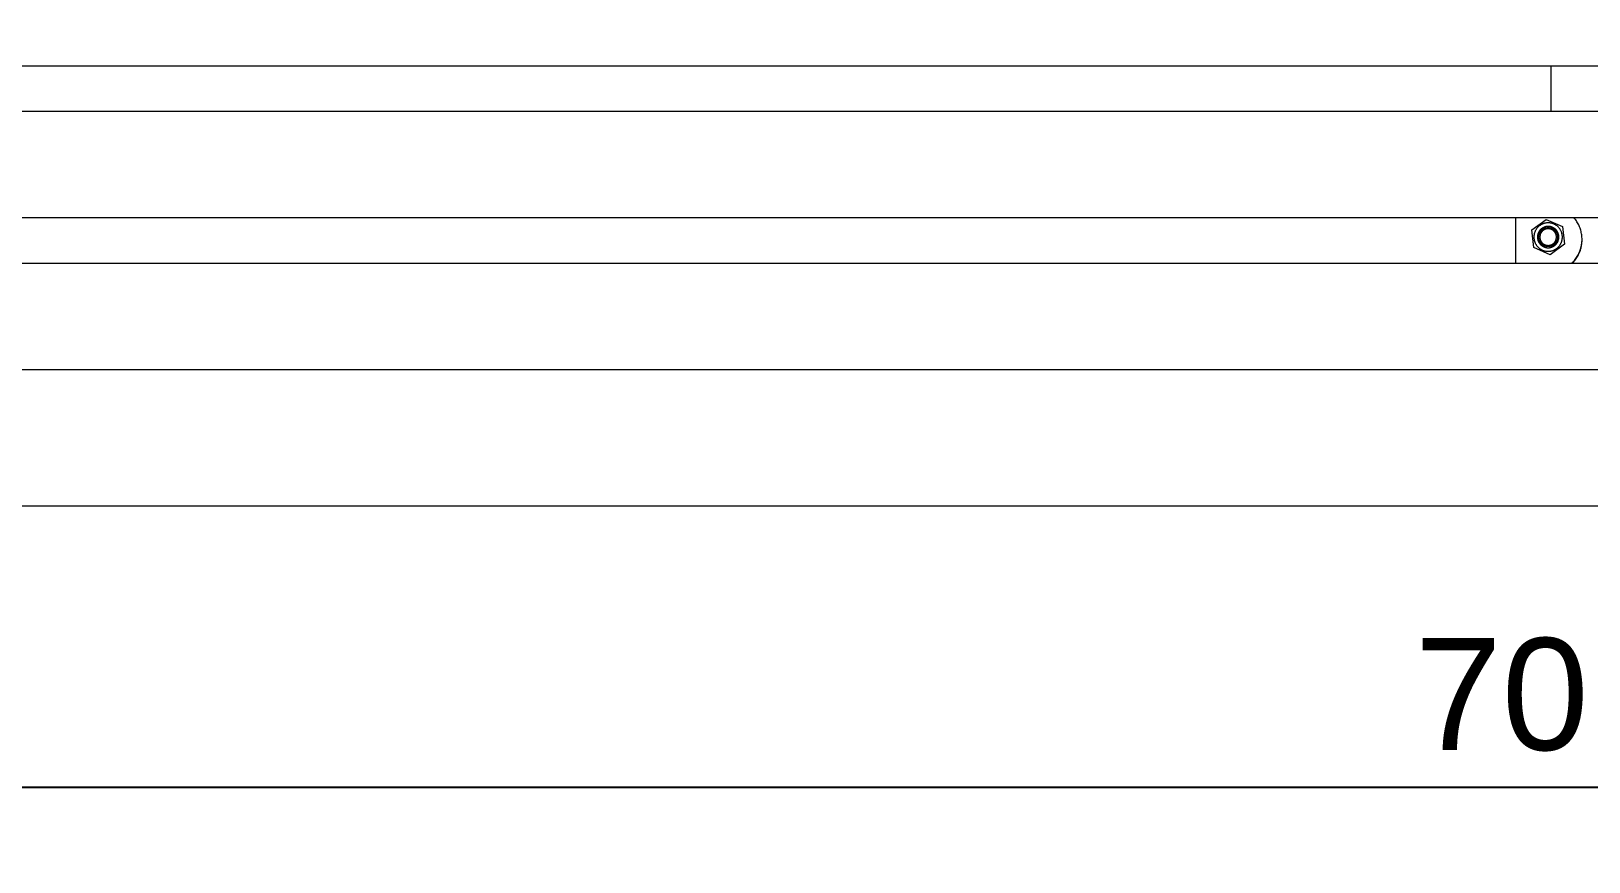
# Model space of a CAD drawing. Header units: inches. Extents: x -12 to 176, y -4 to 123.
# Drawn here: x 13.36 to 35.97, y 36 to 48.05 of the extents above; entities that cross this region are included whole.
import ezdxf

# ---------------------------------------------------------------- set-up
doc = ezdxf.new("R2010")
doc.units = ezdxf.units.IN
doc.layers.add('ZANO_R', color=7, linetype='Continuous', lineweight=0)
doc.layers.add('ZANO_W', color=1, linetype='Continuous', lineweight=0)
doc.styles.get("Standard").update_dxf_attribs({"font": 'arial.ttf'})
doc.dimstyles.new('amerykanie', dxfattribs={"dimtxt": 50, "dimasz": 50, "dimexe": 0.5, "dimexo": 0.5, "dimgap": 1, "dimtad": 1, "dimdec": 0, "dimzin": 0, "dimlunit": 5, "dimtxsty": 'Standard', "dimcen": 0.09, "dimclrd": 1, "dimclre": 1, "dimclrt": 1, "dimazin": 0, "dimtfac": 1, "dimtdec": 0, "dimtmove": 0, "dimatfit": 3, "dimfxl": 1, "dimtzin": 0, "dimarcsym": 1})

# ---------------------------------------------------------------- blocks, each defined once
blk = doc.blocks.new('*D358')
at = {"layer": 'ZANO_W', "color": 1, "lineweight": -2}
for p, q in [((1.165, 42.759), (1.165, 36.583)), ((72.031, 42.755), (72.031, 36.583)), ((2.165, 37.083), (71.031, 37.083))]:
    blk.add_line(p, q, dxfattribs=at)
at = {"layer": 'ZANO_W', "color": 1}
for points in [[(2.165, 37.249), (2.165, 36.916), (1.165, 37.083)], [(71.031, 36.916), (71.031, 37.249), (72.031, 37.083)]]:
    blk.add_solid(points, dxfattribs=at)
at = {"layer": 'ZANO_W', "color": 1, "insert": (36.598, 38.423), "char_height": 1.625, "attachment_point": 5}
blk.add_mtext('70 7/8', dxfattribs=at)

msp = doc.modelspace()

# ---------------------------------------------------------------- linework, layer by layer
at = {"layer": 'ZANO_R'}
for p, q in [((71.91337, 47.54654), (1.28338, 47.54654)), ((35.41727, 47.54654), (35.41727, 46.89192)), ((1.28338, 46.89192), (71.91337, 46.89192)), ((71.91337, 45.34378), (1.28338, 45.34378)), ((34.90546, 45.34378), (34.90546, 44.68916)), ((35.14124, 45.17011), (35.34974, 45.323)), ((35.23304, 45.21342), (35.22804, 45.20834)), ((35.23822, 45.21834), (35.23304, 45.21342)), ((35.24356, 45.22307), (35.23822, 45.21834)), ((35.24906, 45.22761), (35.24356, 45.22307)), ((35.25472, 45.23196), (35.24906, 45.22761)), ((35.26052, 45.23611), (35.25472, 45.23196)), ((35.26646, 45.24006), (35.26052, 45.23611)), ((35.27254, 45.24381), (35.26646, 45.24006)), ((35.27874, 45.24734), (35.27254, 45.24381)), ((35.28506, 45.25065), (35.27874, 45.24734)), ((35.29149, 45.25375), (35.28506, 45.25065)), ((35.29802, 45.25662), (35.29149, 45.25375)), ((35.30465, 45.25926), (35.29802, 45.25662)), ((35.31136, 45.26167), (35.30465, 45.25926)), ((35.31816, 45.26385), (35.31136, 45.26167)), ((35.32296, 45.21094), (35.31799, 45.20896)), ((35.32502, 45.2658), (35.31816, 45.26385)), ((35.328, 45.21275), (35.32296, 45.21094)), ((35.33195, 45.2675), (35.32502, 45.2658)), ((35.33309, 45.21438), (35.328, 45.21275)), ((35.33893, 45.26897), (35.33195, 45.2675)), ((35.33824, 45.21584), (35.33309, 45.21438)), ((35.34344, 45.21712), (35.33824, 45.21584)), ((35.34596, 45.27019), (35.33893, 45.26897)), ((35.34867, 45.21822), (35.34344, 45.21712)), ((35.35303, 45.27117), (35.34596, 45.27019)), ((35.35395, 45.21914), (35.34867, 45.21822)), ((35.34974, 45.323), (35.58641, 45.21887)), ((35.36013, 45.27191), (35.35303, 45.27117)), ((35.35925, 45.21988), (35.35395, 45.21914)), ((35.36457, 45.22043), (35.35925, 45.21988)), ((35.36724, 45.2724), (35.36013, 45.27191)), ((35.36991, 45.2208), (35.36457, 45.22043)), ((35.37438, 45.27264), (35.36724, 45.2724)), ((35.37526, 45.22098), (35.36991, 45.2208)), ((35.38151, 45.27264), (35.37438, 45.27264)), ((35.38061, 45.22098), (35.37526, 45.22098)), ((35.38596, 45.22079), (35.38061, 45.22098)), ((35.38864, 45.2724), (35.38151, 45.27264)), ((35.3913, 45.22042), (35.38596, 45.22079)), ((35.39576, 45.2719), (35.38864, 45.2724)), ((35.39662, 45.21987), (35.3913, 45.22042)), ((35.40286, 45.27116), (35.39576, 45.2719)), ((35.40192, 45.21913), (35.39662, 45.21987)), ((35.40719, 45.21821), (35.40192, 45.21913)), ((35.40992, 45.27018), (35.40286, 45.27116)), ((35.41243, 45.21711), (35.40719, 45.21821)), ((35.41695, 45.26895), (35.40992, 45.27018)), ((35.41762, 45.21583), (35.41243, 45.21711)), ((35.42394, 45.26748), (35.41695, 45.26895)), ((35.42277, 45.21437), (35.41762, 45.21583)), ((35.42787, 45.21273), (35.42277, 45.21437)), ((35.43086, 45.26577), (35.42394, 45.26748)), ((35.4329, 45.21092), (35.42787, 45.21273)), ((35.43773, 45.26383), (35.43086, 45.26577)), ((35.43787, 45.20893), (35.4329, 45.21092)), ((35.44452, 45.26164), (35.43773, 45.26383)), ((35.45124, 45.25923), (35.44452, 45.26164)), ((35.45786, 45.25658), (35.45124, 45.25923)), ((35.46439, 45.25371), (35.45786, 45.25658)), ((35.47082, 45.25061), (35.46439, 45.25371)), ((35.47714, 45.24729), (35.47082, 45.25061)), ((35.48334, 45.24376), (35.47714, 45.24729)), ((35.48941, 45.24001), (35.48334, 45.24376)), ((35.49535, 45.23606), (35.48941, 45.24001)), ((35.50115, 45.23191), (35.49535, 45.23606)), ((35.5068, 45.22755), (35.50115, 45.23191)), ((35.5123, 45.22301), (35.5068, 45.22755)), ((35.51764, 45.21827), (35.5123, 45.22301)), ((35.52282, 45.21336), (35.51764, 45.21827)), ((35.52782, 45.20827), (35.52282, 45.21336)), ((35.58641, 45.21887), (35.61456, 44.96185)), ((35.76708, 45.33047), (35.7564, 45.34378)), ((35.7773, 45.31679), (35.76708, 45.33047)), ((35.78704, 45.30277), (35.7773, 45.31679)), ((35.79629, 45.28843), (35.78704, 45.30277)), ((35.80503, 45.27376), (35.79629, 45.28843)), ((35.81325, 45.25881), (35.80503, 45.27376)), ((35.82095, 45.24357), (35.81325, 45.25881)), ((35.82812, 45.22808), (35.82095, 45.24357)), ((35.83475, 45.21235), (35.82812, 45.22808)), ((35.84082, 45.1964), (35.83475, 45.21235)), ((35.16939, 44.91309), (35.14124, 45.17011)), ((35.17133, 45.07316), (35.17121, 45.06603)), ((35.17121, 45.06603), (35.17133, 45.05889)), ((35.1717, 45.08029), (35.17133, 45.07316)), ((35.17133, 45.05889), (35.17169, 45.05177)), ((35.17169, 45.05177), (35.17231, 45.04466)), ((35.17232, 45.0874), (35.1717, 45.08029)), ((35.17231, 45.04466), (35.17317, 45.03757)), ((35.17318, 45.09448), (35.17232, 45.0874)), ((35.17317, 45.03757), (35.17427, 45.03052)), ((35.17428, 45.10153), (35.17318, 45.09448)), ((35.17427, 45.03052), (35.17561, 45.02352)), ((35.17563, 45.10853), (35.17428, 45.10153)), ((35.17561, 45.02352), (35.1772, 45.01656)), ((35.17722, 45.11549), (35.17563, 45.10853)), ((35.1772, 45.01656), (35.17903, 45.00966)), ((35.17905, 45.12239), (35.17722, 45.11549)), ((35.17903, 45.00966), (35.18109, 45.00283)), ((35.18112, 45.12922), (35.17905, 45.12239)), ((35.18109, 45.00283), (35.18339, 44.99608)), ((35.18342, 45.13597), (35.18112, 45.12922)), ((35.18339, 44.99608), (35.18591, 44.9894)), ((35.18595, 45.14264), (35.18342, 45.13597)), ((35.18591, 44.9894), (35.18867, 44.98282)), ((35.18871, 45.14922), (35.18595, 45.14264)), ((35.19169, 45.1557), (35.18871, 45.14922)), ((35.1949, 45.16208), (35.19169, 45.1557)), ((35.19833, 45.16834), (35.1949, 45.16208)), ((35.20197, 45.17447), (35.19833, 45.16834)), ((35.20582, 45.18048), (35.20197, 45.17447)), ((35.20987, 45.18635), (35.20582, 45.18048)), ((35.21413, 45.19208), (35.20987, 45.18635)), ((35.21858, 45.19766), (35.21413, 45.19208)), ((35.22322, 45.20308), (35.21858, 45.19766)), ((35.22297, 45.07137), (35.22288, 45.06602)), ((35.22288, 45.06602), (35.22297, 45.06067)), ((35.22325, 45.07671), (35.22297, 45.07137)), ((35.22297, 45.06067), (35.22325, 45.05532)), ((35.22804, 45.20834), (35.22322, 45.20308)), ((35.22371, 45.08204), (35.22325, 45.07671)), ((35.22325, 45.05532), (35.22371, 45.04999)), ((35.22436, 45.08735), (35.22371, 45.08204)), ((35.22371, 45.04999), (35.22435, 45.04468)), ((35.22435, 45.04468), (35.22518, 45.03939)), ((35.22519, 45.09264), (35.22436, 45.08735)), ((35.22518, 45.03939), (35.22619, 45.03413)), ((35.2262, 45.0979), (35.22519, 45.09264)), ((35.22619, 45.03413), (35.22738, 45.02892)), ((35.22739, 45.10311), (35.2262, 45.0979)), ((35.22738, 45.02892), (35.22874, 45.02374)), ((35.22876, 45.10829), (35.22739, 45.10311)), ((35.22874, 45.02374), (35.23029, 45.01862)), ((35.23031, 45.11341), (35.22876, 45.10829)), ((35.23029, 45.01862), (35.23201, 45.01355)), ((35.23204, 45.11847), (35.23031, 45.11341)), ((35.23201, 45.01355), (35.23391, 45.00855)), ((35.23394, 45.12348), (35.23204, 45.11847)), ((35.23391, 45.00855), (35.23598, 45.00361)), ((35.23601, 45.12841), (35.23394, 45.12348)), ((35.23598, 45.00361), (35.23822, 44.99875)), ((35.23825, 45.13327), (35.23601, 45.12841)), ((35.23822, 44.99875), (35.24062, 44.99397)), ((35.24065, 45.13805), (35.23825, 45.13327)), ((35.2401, 45.06601), (35.24019, 45.07077)), ((35.24018, 45.06126), (35.2401, 45.06601)), ((35.24043, 45.05651), (35.24018, 45.06126)), ((35.24019, 45.07077), (35.24043, 45.07552)), ((35.24043, 45.07552), (35.24084, 45.08026)), ((35.24084, 45.05177), (35.24043, 45.05651)), ((35.24062, 44.99397), (35.24319, 44.98928)), ((35.24322, 45.14275), (35.24065, 45.13805)), ((35.24084, 45.08026), (35.24142, 45.08498)), ((35.24141, 45.04704), (35.24084, 45.05177)), ((35.24215, 45.04234), (35.24141, 45.04704)), ((35.24142, 45.08498), (35.24216, 45.08968)), ((35.24304, 45.03767), (35.24215, 45.04234)), ((35.24216, 45.08968), (35.24305, 45.09435)), ((35.2441, 45.03303), (35.24304, 45.03767)), ((35.24305, 45.09435), (35.24411, 45.09899)), ((35.24319, 44.98928), (35.24591, 44.98467)), ((35.24595, 45.14735), (35.24322, 45.14275)), ((35.24532, 45.02844), (35.2441, 45.03303)), ((35.24411, 45.09899), (35.24533, 45.10359)), ((35.24669, 45.02388), (35.24532, 45.02844)), ((35.24533, 45.10359), (35.24671, 45.10814)), ((35.24591, 44.98467), (35.2488, 44.98016)), ((35.24884, 45.15186), (35.24595, 45.14735)), ((35.24822, 45.01938), (35.24669, 45.02388)), ((35.24671, 45.10814), (35.24824, 45.11264)), ((35.24991, 45.01493), (35.24822, 45.01938)), ((35.24824, 45.11264), (35.24993, 45.11709)), ((35.25188, 45.15626), (35.24884, 45.15186)), ((35.25175, 45.01054), (35.24991, 45.01493)), ((35.24993, 45.11709), (35.25177, 45.12148)), ((35.25374, 45.00622), (35.25175, 45.01054)), ((35.25177, 45.12148), (35.25376, 45.1258)), ((35.25507, 45.16056), (35.25188, 45.15626)), ((35.25587, 45.00197), (35.25374, 45.00622)), ((35.25376, 45.1258), (35.2559, 45.13005)), ((35.25841, 45.16474), (35.25507, 45.16056)), ((35.25815, 44.9978), (35.25587, 45.00197)), ((35.2559, 45.13005), (35.25818, 45.13422)), ((35.2574, 45.07017), (35.25733, 45.06601)), ((35.25733, 45.06601), (35.2574, 45.06185)), ((35.25762, 45.07433), (35.2574, 45.07017)), ((35.2574, 45.06185), (35.25761, 45.05769)), ((35.25761, 45.05769), (35.25797, 45.05354)), ((35.25798, 45.07847), (35.25762, 45.07433)), ((35.25797, 45.05354), (35.25847, 45.04941)), ((35.25848, 45.08261), (35.25798, 45.07847)), ((35.26058, 44.99371), (35.25815, 44.9978)), ((35.25818, 45.13422), (35.26061, 45.13831)), ((35.26189, 45.1688), (35.25841, 45.16474)), ((35.25847, 45.04941), (35.25911, 45.0453)), ((35.25912, 45.08672), (35.25848, 45.08261)), ((35.25911, 45.0453), (35.2599, 45.04121)), ((35.25991, 45.0908), (35.25912, 45.08672)), ((35.2599, 45.04121), (35.26082, 45.03715)), ((35.26084, 45.09486), (35.25991, 45.0908)), ((35.26314, 44.9897), (35.26058, 44.99371)), ((35.26061, 45.13831), (35.26318, 45.14231)), ((35.26082, 45.03715), (35.26189, 45.03313)), ((35.2619, 45.09889), (35.26084, 45.09486)), ((35.26551, 45.17275), (35.26189, 45.1688)), ((35.26189, 45.03313), (35.26309, 45.02914)), ((35.26311, 45.10287), (35.2619, 45.09889)), ((35.26309, 45.02914), (35.26443, 45.0252)), ((35.26445, 45.10681), (35.26311, 45.10287)), ((35.26585, 44.98578), (35.26314, 44.9897)), ((35.26318, 45.14231), (35.26588, 45.14623)), ((35.26443, 45.0252), (35.26591, 45.02131)), ((35.26593, 45.1107), (35.26445, 45.10681)), ((35.26926, 45.17656), (35.26551, 45.17275)), ((35.26868, 44.98196), (35.26585, 44.98578)), ((35.26588, 45.14623), (35.26872, 45.15005)), ((35.26591, 45.02131), (35.26752, 45.01747)), ((35.26754, 45.11454), (35.26593, 45.1107)), ((35.26752, 45.01747), (35.26926, 45.01369)), ((35.26928, 45.11832), (35.26754, 45.11454)), ((35.26872, 45.15005), (35.27168, 45.15377)), ((35.27314, 45.18025), (35.26926, 45.17656)), ((35.26926, 45.01369), (35.27113, 45.00997)), ((35.27115, 45.12204), (35.26928, 45.11832)), ((35.27113, 45.00997), (35.27312, 45.00632)), ((35.27315, 45.12569), (35.27115, 45.12204)), ((35.27168, 45.15377), (35.27478, 45.15738)), ((35.27312, 45.00632), (35.27524, 45.00274)), ((35.27715, 45.18379), (35.27314, 45.18025)), ((35.27527, 45.12927), (35.27315, 45.12569)), ((35.27478, 45.15738), (35.27799, 45.16088)), ((35.27524, 45.00274), (35.27749, 44.99923)), ((35.27752, 45.13277), (35.27527, 45.12927)), ((35.28127, 45.1872), (35.27715, 45.18379)), ((35.27749, 44.99923), (35.27985, 44.99581)), ((35.27988, 45.1362), (35.27752, 45.13277)), ((35.27799, 45.16088), (35.28133, 45.16428)), ((35.27985, 44.99581), (35.28233, 44.99247)), ((35.28236, 45.13954), (35.27988, 45.1362)), ((35.28551, 45.19047), (35.28127, 45.1872)), ((35.28133, 45.16428), (35.28478, 45.16755)), ((35.28233, 44.99247), (35.28493, 44.98921)), ((35.28496, 45.14279), (35.28236, 45.13954)), ((35.28478, 45.16755), (35.28834, 45.1707)), ((35.28493, 44.98921), (35.28763, 44.98605)), ((35.28767, 45.14595), (35.28496, 45.14279)), ((35.28987, 45.19358), (35.28551, 45.19047)), ((35.28763, 44.98605), (35.29045, 44.98298)), ((35.29048, 45.14902), (35.28767, 45.14595)), ((35.28834, 45.1707), (35.29201, 45.17373)), ((35.29432, 45.19654), (35.28987, 45.19358)), ((35.2934, 45.15199), (35.29048, 45.14902)), ((35.29201, 45.17373), (35.29578, 45.17663)), ((35.29642, 45.15485), (35.2934, 45.15199)), ((35.29888, 45.19935), (35.29432, 45.19654)), ((35.29578, 45.17663), (35.29965, 45.1794)), ((35.29953, 45.15761), (35.29642, 45.15485)), ((35.30353, 45.202), (35.29888, 45.19935)), ((35.30274, 45.16026), (35.29953, 45.15761)), ((35.29965, 45.1794), (35.30361, 45.18204)), ((35.30604, 45.1628), (35.30274, 45.16026)), ((35.30827, 45.20448), (35.30353, 45.202)), ((35.30361, 45.18204), (35.30766, 45.18453)), ((35.30943, 45.16522), (35.30604, 45.1628)), ((35.30766, 45.18453), (35.31179, 45.18688)), ((35.31309, 45.2068), (35.30827, 45.20448)), ((35.31289, 45.16753), (35.30943, 45.16522)), ((35.31179, 45.18688), (35.316, 45.18909)), ((35.31644, 45.16971), (35.31289, 45.16753)), ((35.31799, 45.20896), (35.31309, 45.2068)), ((35.316, 45.18909), (35.32029, 45.19116)), ((35.32006, 45.17177), (35.31644, 45.16971)), ((35.32374, 45.17371), (35.32006, 45.17177)), ((35.32029, 45.19116), (35.32465, 45.19307)), ((35.32749, 45.17551), (35.32374, 45.17371)), ((35.32465, 45.19307), (35.32906, 45.19483)), ((35.3313, 45.17719), (35.32749, 45.17551)), ((35.32906, 45.19483), (35.33354, 45.19644)), ((35.33517, 45.17873), (35.3313, 45.17719)), ((35.33354, 45.19644), (35.33807, 45.1979)), ((35.33909, 45.18013), (35.33517, 45.17873)), ((35.33807, 45.1979), (35.34265, 45.19919)), ((35.34305, 45.18141), (35.33909, 45.18013)), ((35.34265, 45.19919), (35.34727, 45.20033)), ((35.34705, 45.18254), (35.34305, 45.18141)), ((35.35109, 45.18354), (35.34705, 45.18254)), ((35.34727, 45.20033), (35.35192, 45.20131)), ((35.35517, 45.18439), (35.35109, 45.18354)), ((35.35192, 45.20131), (35.35661, 45.20212)), ((35.35927, 45.1851), (35.35517, 45.18439)), ((35.35661, 45.20212), (35.36132, 45.20278)), ((35.36339, 45.18568), (35.35927, 45.1851)), ((35.36132, 45.20278), (35.36605, 45.20327)), ((35.36753, 45.18611), (35.36339, 45.18568)), ((35.36605, 45.20327), (35.3708, 45.20359)), ((35.37168, 45.18639), (35.36753, 45.18611)), ((35.3708, 45.20359), (35.37555, 45.20376)), ((35.37584, 45.18654), (35.37168, 45.18639)), ((35.37555, 45.20376), (35.38031, 45.20376)), ((35.38001, 45.18653), (35.37584, 45.18654)), ((35.38417, 45.18639), (35.38001, 45.18653)), ((35.38031, 45.20376), (35.38506, 45.20359)), ((35.38832, 45.1861), (35.38417, 45.18639)), ((35.38506, 45.20359), (35.38981, 45.20326)), ((35.39246, 45.18567), (35.38832, 45.1861)), ((35.38981, 45.20326), (35.39454, 45.20277)), ((35.39658, 45.1851), (35.39246, 45.18567)), ((35.39454, 45.20277), (35.39925, 45.20211)), ((35.40068, 45.18438), (35.39658, 45.1851)), ((35.39925, 45.20211), (35.40394, 45.2013)), ((35.40475, 45.18352), (35.40068, 45.18438)), ((35.40394, 45.2013), (35.40859, 45.20032)), ((35.40879, 45.18253), (35.40475, 45.18352)), ((35.40859, 45.20032), (35.41321, 45.19918)), ((35.4128, 45.18139), (35.40879, 45.18253)), ((35.41676, 45.18012), (35.4128, 45.18139)), ((35.41321, 45.19918), (35.41779, 45.19788)), ((35.42068, 45.17871), (35.41676, 45.18012)), ((35.41779, 45.19788), (35.42231, 45.19642)), ((35.42454, 45.17716), (35.42068, 45.17871)), ((35.42231, 45.19642), (35.42679, 45.19481)), ((35.42835, 45.17549), (35.42454, 45.17716)), ((35.42679, 45.19481), (35.43121, 45.19305)), ((35.4321, 45.17368), (35.42835, 45.17549)), ((35.43121, 45.19305), (35.43556, 45.19113)), ((35.43579, 45.17175), (35.4321, 45.17368)), ((35.43556, 45.19113), (35.43985, 45.18907)), ((35.4394, 45.16969), (35.43579, 45.17175)), ((35.44277, 45.20678), (35.43787, 45.20893)), ((35.44295, 45.1675), (35.4394, 45.16969)), ((35.43985, 45.18907), (35.44406, 45.18686)), ((35.44759, 45.20445), (35.44277, 45.20678)), ((35.44641, 45.16519), (35.44295, 45.1675)), ((35.44406, 45.18686), (35.44819, 45.1845)), ((35.4498, 45.16277), (35.44641, 45.16519)), ((35.45233, 45.20196), (35.44759, 45.20445)), ((35.44819, 45.1845), (35.45224, 45.182)), ((35.45309, 45.16023), (35.4498, 45.16277)), ((35.45224, 45.182), (35.4562, 45.17937)), ((35.45698, 45.19931), (35.45233, 45.20196)), ((35.4563, 45.15758), (35.45309, 45.16023)), ((35.4562, 45.17937), (35.46007, 45.1766)), ((35.45942, 45.15482), (35.4563, 45.15758)), ((35.46153, 45.19651), (35.45698, 45.19931)), ((35.46243, 45.15195), (35.45942, 45.15482)), ((35.46007, 45.1766), (35.46384, 45.1737)), ((35.46599, 45.19354), (35.46153, 45.19651)), ((35.46535, 45.14898), (35.46243, 45.15195)), ((35.46384, 45.1737), (35.4675, 45.17067)), ((35.46532, 44.98294), (35.46813, 44.98601)), ((35.46816, 45.14592), (35.46535, 45.14898)), ((35.47034, 45.19042), (35.46599, 45.19354)), ((35.4675, 45.17067), (35.47106, 45.16751)), ((35.46813, 44.98601), (35.47084, 44.98917)), ((35.47087, 45.14275), (35.46816, 45.14592)), ((35.47458, 45.18716), (35.47034, 45.19042)), ((35.47084, 44.98917), (35.47343, 44.99242)), ((35.47346, 45.1395), (35.47087, 45.14275)), ((35.47106, 45.16751), (35.47451, 45.16423)), ((35.47343, 44.99242), (35.47591, 44.99577)), ((35.47594, 45.13616), (35.47346, 45.1395)), ((35.47451, 45.16423), (35.47785, 45.16084)), ((35.4787, 45.18375), (35.47458, 45.18716)), ((35.47591, 44.99577), (35.47828, 44.99919)), ((35.47831, 45.13273), (35.47594, 45.13616)), ((35.47785, 45.16084), (35.48106, 45.15733)), ((35.47828, 44.99919), (35.48052, 45.0027)), ((35.48055, 45.12922), (35.47831, 45.13273)), ((35.48271, 45.1802), (35.4787, 45.18375)), ((35.48052, 45.0027), (35.48265, 45.00628)), ((35.48267, 45.12564), (35.48055, 45.12922)), ((35.48106, 45.15733), (35.48415, 45.15372)), ((35.48265, 45.00628), (35.48465, 45.00993)), ((35.48467, 45.12199), (35.48267, 45.12564)), ((35.48659, 45.17652), (35.48271, 45.1802)), ((35.48415, 45.15372), (35.48712, 45.15)), ((35.48465, 45.00993), (35.48652, 45.01364)), ((35.48654, 45.11827), (35.48467, 45.12199)), ((35.48652, 45.01364), (35.48826, 45.01742)), ((35.48828, 45.11449), (35.48654, 45.11827)), ((35.49034, 45.1727), (35.48659, 45.17652)), ((35.48992, 44.98573), (35.48708, 44.98192)), ((35.48712, 45.15), (35.48995, 45.14618)), ((35.48826, 45.01742), (35.48987, 45.02126)), ((35.48989, 45.11065), (35.48828, 45.11449)), ((35.48987, 45.02126), (35.49135, 45.02515)), ((35.49136, 45.10676), (35.48989, 45.11065)), ((35.49262, 44.98965), (35.48992, 44.98573)), ((35.48995, 45.14618), (35.49265, 45.14226)), ((35.49396, 45.16875), (35.49034, 45.1727)), ((35.49135, 45.02515), (35.49269, 45.02909)), ((35.4927, 45.10282), (35.49136, 45.10676)), ((35.49519, 44.99365), (35.49262, 44.98965)), ((35.49265, 45.14226), (35.49522, 45.13826)), ((35.49269, 45.02909), (35.49389, 45.03308)), ((35.49391, 45.09883), (35.4927, 45.10282)), ((35.49389, 45.03308), (35.49496, 45.0371)), ((35.49497, 45.09481), (35.49391, 45.09883)), ((35.49743, 45.16469), (35.49396, 45.16875)), ((35.49496, 45.0371), (35.49589, 45.04116)), ((35.4959, 45.09075), (35.49497, 45.09481)), ((35.49761, 44.99775), (35.49519, 44.99365)), ((35.49522, 45.13826), (35.49764, 45.13417)), ((35.49589, 45.04116), (35.49667, 45.04525)), ((35.49668, 45.08667), (35.4959, 45.09075)), ((35.49667, 45.04525), (35.49732, 45.04936)), ((35.49733, 45.08255), (35.49668, 45.08667)), ((35.49732, 45.04936), (35.49782, 45.05349)), ((35.49783, 45.07842), (35.49733, 45.08255)), ((35.50077, 45.1605), (35.49743, 45.16469)), ((35.4999, 45.00192), (35.49761, 44.99775)), ((35.49764, 45.13417), (35.49992, 45.12999)), ((35.49782, 45.05349), (35.49818, 45.05764)), ((35.49818, 45.07427), (35.49783, 45.07842)), ((35.4984, 45.07012), (35.49818, 45.07427)), ((35.49818, 45.05764), (35.4984, 45.06179)), ((35.49847, 45.06596), (35.4984, 45.07012)), ((35.4984, 45.06179), (35.49847, 45.06596)), ((35.50203, 45.00617), (35.4999, 45.00192)), ((35.49992, 45.12999), (35.50206, 45.12574)), ((35.50396, 45.1562), (35.50077, 45.1605)), ((35.50403, 45.01049), (35.50203, 45.00617)), ((35.50206, 45.12574), (35.50405, 45.12142)), ((35.507, 45.1518), (35.50396, 45.1562)), ((35.50587, 45.01487), (35.50403, 45.01049)), ((35.50405, 45.12142), (35.50589, 45.11703)), ((35.50755, 45.01932), (35.50587, 45.01487)), ((35.50589, 45.11703), (35.50757, 45.11259)), ((35.50696, 44.98011), (35.50985, 44.98461)), ((35.50988, 45.14729), (35.507, 45.1518)), ((35.50909, 45.02382), (35.50755, 45.01932)), ((35.50757, 45.11259), (35.50911, 45.10808)), ((35.51046, 45.02838), (35.50909, 45.02382)), ((35.50911, 45.10808), (35.51048, 45.10353)), ((35.50985, 44.98461), (35.51258, 44.98922)), ((35.51261, 45.14269), (35.50988, 45.14729)), ((35.51168, 45.03298), (35.51046, 45.02838)), ((35.51048, 45.10353), (35.5117, 45.09893)), ((35.51274, 45.03761), (35.51168, 45.03298)), ((35.5117, 45.09893), (35.51275, 45.09429)), ((35.51258, 44.98922), (35.51515, 44.99391)), ((35.51518, 45.13799), (35.51261, 45.14269)), ((35.51364, 45.04228), (35.51274, 45.03761)), ((35.51275, 45.09429), (35.51365, 45.08962)), ((35.51438, 45.04698), (35.51364, 45.04228)), ((35.51365, 45.08962), (35.51439, 45.08492)), ((35.51495, 45.05171), (35.51438, 45.04698)), ((35.51439, 45.08492), (35.51496, 45.0802)), ((35.51536, 45.05645), (35.51495, 45.05171)), ((35.51496, 45.0802), (35.51537, 45.07546)), ((35.51515, 44.99391), (35.51755, 44.99869)), ((35.51758, 45.13321), (35.51518, 45.13799)), ((35.51561, 45.0612), (35.51536, 45.05645)), ((35.51537, 45.07546), (35.51561, 45.07071)), ((35.51561, 45.07071), (35.51569, 45.06595)), ((35.51569, 45.06595), (35.51561, 45.0612)), ((35.51755, 44.99869), (35.51979, 45.00355)), ((35.51982, 45.12835), (35.51758, 45.13321)), ((35.51979, 45.00355), (35.52186, 45.00849)), ((35.52189, 45.12341), (35.51982, 45.12835)), ((35.52186, 45.00849), (35.52376, 45.01349)), ((35.52378, 45.11841), (35.52189, 45.12341)), ((35.52376, 45.01349), (35.52549, 45.01856)), ((35.52551, 45.11334), (35.52378, 45.11841)), ((35.52549, 45.01856), (35.52703, 45.02368)), ((35.52705, 45.10822), (35.52551, 45.11334)), ((35.52703, 45.02368), (35.52841, 45.02885)), ((35.52842, 45.10305), (35.52705, 45.10822)), ((35.53264, 45.20301), (35.52782, 45.20827)), ((35.52841, 45.02885), (35.5296, 45.03407)), ((35.52961, 45.09783), (35.52842, 45.10305)), ((35.5296, 45.03407), (35.53061, 45.03932)), ((35.53062, 45.09257), (35.52961, 45.09783)), ((35.53061, 45.03932), (35.53144, 45.04461)), ((35.53145, 45.08729), (35.53062, 45.09257)), ((35.53144, 45.04461), (35.53208, 45.04992)), ((35.53209, 45.08197), (35.53145, 45.08729)), ((35.53208, 45.04992), (35.53255, 45.05525)), ((35.53255, 45.07664), (35.53209, 45.08197)), ((35.53283, 45.0713), (35.53255, 45.07664)), ((35.53255, 45.05525), (35.53282, 45.0606)), ((35.53728, 45.19759), (35.53264, 45.20301)), ((35.53282, 45.0606), (35.53292, 45.06595)), ((35.53292, 45.06595), (35.53283, 45.0713)), ((35.54173, 45.19201), (35.53728, 45.19759)), ((35.54598, 45.18628), (35.54173, 45.19201)), ((35.55003, 45.18041), (35.54598, 45.18628)), ((35.55388, 45.1744), (35.55003, 45.18041)), ((35.55751, 45.16826), (35.55388, 45.1744)), ((35.56094, 45.162), (35.55751, 45.16826)), ((35.56414, 45.15562), (35.56094, 45.162)), ((35.56713, 45.14914), (35.56414, 45.15562)), ((35.56709, 44.98274), (35.56985, 44.98932)), ((35.56988, 45.14256), (35.56713, 45.14914)), ((35.56985, 44.98932), (35.57238, 44.99599)), ((35.57241, 45.13589), (35.56988, 45.14256)), ((35.57238, 44.99599), (35.57468, 45.00275)), ((35.57471, 45.12913), (35.57241, 45.13589)), ((35.57468, 45.00275), (35.57675, 45.00958)), ((35.57677, 45.1223), (35.57471, 45.12913)), ((35.57675, 45.00958), (35.57857, 45.01647)), ((35.5786, 45.1154), (35.57677, 45.1223)), ((35.57857, 45.01647), (35.58016, 45.02343)), ((35.58018, 45.10845), (35.5786, 45.1154)), ((35.58016, 45.02343), (35.58151, 45.03044)), ((35.58153, 45.10144), (35.58018, 45.10845)), ((35.58151, 45.03044), (35.58262, 45.03749)), ((35.58263, 45.09439), (35.58153, 45.10144)), ((35.58262, 45.03749), (35.58348, 45.04457)), ((35.58349, 45.08731), (35.58263, 45.09439)), ((35.58348, 45.04457), (35.5841, 45.05168)), ((35.5841, 45.0802), (35.58349, 45.08731)), ((35.58447, 45.07307), (35.5841, 45.0802)), ((35.5841, 45.05168), (35.58447, 45.0588)), ((35.58459, 45.06594), (35.58447, 45.07307)), ((35.58447, 45.0588), (35.58459, 45.06594)), ((35.84634, 45.18024), (35.84082, 45.1964)), ((35.85129, 45.16391), (35.84634, 45.18024)), ((35.85567, 45.14741), (35.85129, 45.16391)), ((35.85948, 45.13077), (35.85567, 45.14741)), ((35.86271, 45.11401), (35.85948, 45.13077)), ((35.86535, 45.09714), (35.86271, 45.11401)), ((35.8674, 45.0802), (35.86535, 45.09714)), ((35.86617, 44.97476), (35.86801, 44.9917)), ((35.86731, 44.97796), (35.86881, 44.99496)), ((35.86887, 45.06319), (35.8674, 45.0802)), ((35.86801, 44.9917), (35.86925, 45.00869)), ((35.86881, 44.99496), (35.86971, 45.01201)), ((35.86974, 45.04614), (35.86887, 45.06319)), ((35.86925, 45.00869), (35.86991, 45.02572)), ((35.86971, 45.01201), (35.87002, 45.02908)), ((35.87002, 45.02908), (35.86974, 45.04614)), ((35.40605, 44.80896), (35.16939, 44.91309)), ((35.18867, 44.98282), (35.19165, 44.97634)), ((35.19165, 44.97634), (35.19486, 44.96997)), ((35.19486, 44.96997), (35.19828, 44.96371)), ((35.19828, 44.96371), (35.20192, 44.95757)), ((35.20192, 44.95757), (35.20577, 44.95156)), ((35.20577, 44.95156), (35.20982, 44.94568)), ((35.20982, 44.94568), (35.21407, 44.93996)), ((35.21407, 44.93996), (35.21852, 44.93438)), ((35.21852, 44.93438), (35.22316, 44.92895)), ((35.22316, 44.92895), (35.22798, 44.92369)), ((35.22798, 44.92369), (35.23298, 44.9186)), ((35.23298, 44.9186), (35.23815, 44.91369)), ((35.23815, 44.91369), (35.24349, 44.90896)), ((35.24349, 44.90896), (35.24899, 44.90441)), ((35.2488, 44.98016), (35.25184, 44.97576)), ((35.24899, 44.90441), (35.25465, 44.90006)), ((35.25184, 44.97576), (35.25503, 44.97146)), ((35.25465, 44.90006), (35.26045, 44.8959)), ((35.25503, 44.97146), (35.25836, 44.96728)), ((35.25836, 44.96728), (35.26184, 44.96321)), ((35.26045, 44.8959), (35.26639, 44.89195)), ((35.26184, 44.96321), (35.26546, 44.95927)), ((35.26546, 44.95927), (35.26921, 44.95545)), ((35.26639, 44.89195), (35.27246, 44.8882)), ((35.27165, 44.97824), (35.26868, 44.98196)), ((35.26921, 44.95545), (35.27309, 44.95176)), ((35.27474, 44.97463), (35.27165, 44.97824)), ((35.27246, 44.8882), (35.27866, 44.88467)), ((35.27309, 44.95176), (35.27709, 44.94821)), ((35.27795, 44.97112), (35.27474, 44.97463)), ((35.27709, 44.94821), (35.28122, 44.9448)), ((35.28129, 44.96773), (35.27795, 44.97112)), ((35.27866, 44.88467), (35.28498, 44.88135)), ((35.28122, 44.9448), (35.28546, 44.94154)), ((35.28473, 44.96445), (35.28129, 44.96773)), ((35.28829, 44.9613), (35.28473, 44.96445)), ((35.28498, 44.88135), (35.2914, 44.87826)), ((35.28546, 44.94154), (35.28981, 44.93842)), ((35.29196, 44.95827), (35.28829, 44.9613)), ((35.28981, 44.93842), (35.29426, 44.93546)), ((35.29045, 44.98298), (35.29336, 44.98001)), ((35.2914, 44.87826), (35.29794, 44.87538)), ((35.29573, 44.95537), (35.29196, 44.95827)), ((35.29336, 44.98001), (35.29638, 44.97714)), ((35.29426, 44.93546), (35.29882, 44.93265)), ((35.2996, 44.9526), (35.29573, 44.95537)), ((35.29638, 44.97714), (35.29949, 44.97438)), ((35.29794, 44.87538), (35.30456, 44.87274)), ((35.29882, 44.93265), (35.30347, 44.93)), ((35.29949, 44.97438), (35.3027, 44.97173)), ((35.30356, 44.94996), (35.2996, 44.9526)), ((35.3027, 44.97173), (35.306, 44.96919)), ((35.30347, 44.93), (35.30821, 44.92751)), ((35.30761, 44.94746), (35.30356, 44.94996)), ((35.30456, 44.87274), (35.31128, 44.87032)), ((35.306, 44.96919), (35.30938, 44.96677)), ((35.31174, 44.94511), (35.30761, 44.94746)), ((35.30821, 44.92751), (35.31303, 44.92519)), ((35.30938, 44.96677), (35.31285, 44.96446)), ((35.31128, 44.87032), (35.31807, 44.86814)), ((35.31595, 44.9429), (35.31174, 44.94511)), ((35.31285, 44.96446), (35.31639, 44.96228)), ((35.31303, 44.92519), (35.31793, 44.92303)), ((35.32024, 44.94083), (35.31595, 44.9429)), ((35.31639, 44.96228), (35.32001, 44.96022)), ((35.31793, 44.92303), (35.3229, 44.92105)), ((35.31807, 44.86814), (35.32493, 44.86619)), ((35.32001, 44.96022), (35.32369, 44.95828)), ((35.32459, 44.93892), (35.32024, 44.94083)), ((35.3229, 44.92105), (35.32793, 44.91924)), ((35.32369, 44.95828), (35.32744, 44.95648)), ((35.32901, 44.93715), (35.32459, 44.93892)), ((35.32493, 44.86619), (35.33186, 44.86448)), ((35.32744, 44.95648), (35.33125, 44.9548)), ((35.32793, 44.91924), (35.33303, 44.9176)), ((35.33348, 44.93554), (35.32901, 44.93715)), ((35.33125, 44.9548), (35.33512, 44.95326)), ((35.33186, 44.86448), (35.33884, 44.86301)), ((35.33303, 44.9176), (35.33817, 44.91614)), ((35.33801, 44.93409), (35.33348, 44.93554)), ((35.33512, 44.95326), (35.33904, 44.95185)), ((35.34259, 44.93279), (35.33801, 44.93409)), ((35.33817, 44.91614), (35.34337, 44.91486)), ((35.33884, 44.86301), (35.34587, 44.86179)), ((35.33904, 44.95185), (35.343, 44.95057)), ((35.34721, 44.93165), (35.34259, 44.93279)), ((35.343, 44.95057), (35.347, 44.94944)), ((35.34337, 44.91486), (35.34861, 44.91375)), ((35.34587, 44.86179), (35.35294, 44.8608)), ((35.347, 44.94944), (35.35104, 44.94844)), ((35.35186, 44.93067), (35.34721, 44.93165)), ((35.34861, 44.91375), (35.35388, 44.91283)), ((35.35104, 44.94844), (35.35512, 44.94758)), ((35.35655, 44.92985), (35.35186, 44.93067)), ((35.35294, 44.8608), (35.36004, 44.86006)), ((35.35388, 44.91283), (35.35918, 44.9121)), ((35.35512, 44.94758), (35.35922, 44.94687)), ((35.36126, 44.92919), (35.35655, 44.92985)), ((35.35918, 44.9121), (35.3645, 44.91154)), ((35.35922, 44.94687), (35.36334, 44.94629)), ((35.36004, 44.86006), (35.36715, 44.85957)), ((35.36599, 44.9287), (35.36126, 44.92919)), ((35.36334, 44.94629), (35.36748, 44.94586)), ((35.3645, 44.91154), (35.36984, 44.91117)), ((35.37074, 44.92837), (35.36599, 44.9287)), ((35.36715, 44.85957), (35.37429, 44.85932)), ((35.36748, 44.94586), (35.37163, 44.94557)), ((35.36984, 44.91117), (35.37519, 44.91099)), ((35.37549, 44.92821), (35.37074, 44.92837)), ((35.37163, 44.94557), (35.37579, 44.94543)), ((35.37429, 44.85932), (35.38142, 44.85932)), ((35.37519, 44.91099), (35.38054, 44.91098)), ((35.38025, 44.92821), (35.37549, 44.92821)), ((35.37579, 44.94543), (35.37995, 44.94543)), ((35.37995, 44.94543), (35.38411, 44.94557)), ((35.385, 44.92837), (35.38025, 44.92821)), ((35.38054, 44.91098), (35.38589, 44.91117)), ((35.38142, 44.85932), (35.38855, 44.85956)), ((35.38411, 44.94557), (35.38827, 44.94586)), ((35.38975, 44.9287), (35.385, 44.92837)), ((35.38589, 44.91117), (35.39123, 44.91154)), ((35.38827, 44.94586), (35.39241, 44.94629)), ((35.38855, 44.85956), (35.39567, 44.86005)), ((35.39448, 44.92919), (35.38975, 44.9287)), ((35.39123, 44.91154), (35.39655, 44.91209)), ((35.39241, 44.94629), (35.39653, 44.94686)), ((35.39919, 44.92984), (35.39448, 44.92919)), ((35.39567, 44.86005), (35.40277, 44.86079)), ((35.39653, 44.94686), (35.40063, 44.94757)), ((35.39655, 44.91209), (35.40185, 44.91282)), ((35.40388, 44.93066), (35.39919, 44.92984)), ((35.40063, 44.94757), (35.4047, 44.94843)), ((35.40185, 44.91282), (35.40712, 44.91374)), ((35.40277, 44.86079), (35.40984, 44.86177)), ((35.40853, 44.93163), (35.40388, 44.93066)), ((35.4047, 44.94843), (35.40874, 44.94942)), ((35.61456, 44.96185), (35.40605, 44.80896)), ((35.40712, 44.91374), (35.41236, 44.91484)), ((35.41315, 44.93277), (35.40853, 44.93163)), ((35.40874, 44.94942), (35.41275, 44.95056)), ((35.40984, 44.86177), (35.41686, 44.863)), ((35.41236, 44.91484), (35.41756, 44.91612)), ((35.41275, 44.95056), (35.41671, 44.95183)), ((35.41773, 44.93407), (35.41315, 44.93277)), ((35.41671, 44.95183), (35.42063, 44.95324)), ((35.41686, 44.863), (35.42385, 44.86446)), ((35.41756, 44.91612), (35.42271, 44.91758)), ((35.42226, 44.93552), (35.41773, 44.93407)), ((35.42063, 44.95324), (35.4245, 44.95478)), ((35.42673, 44.93713), (35.42226, 44.93552)), ((35.42271, 44.91758), (35.4278, 44.91921)), ((35.42385, 44.86446), (35.43078, 44.86617)), ((35.4245, 44.95478), (35.42831, 44.95645)), ((35.43115, 44.93889), (35.42673, 44.93713)), ((35.4278, 44.91921), (35.43284, 44.92102)), ((35.42831, 44.95645), (35.43206, 44.95826)), ((35.43078, 44.86617), (35.43764, 44.86811)), ((35.43551, 44.94081), (35.43115, 44.93889)), ((35.43206, 44.95826), (35.43574, 44.96019)), ((35.43284, 44.92102), (35.43781, 44.92301)), ((35.43979, 44.94287), (35.43551, 44.94081)), ((35.43574, 44.96019), (35.43936, 44.96225)), ((35.43764, 44.86811), (35.44444, 44.87029)), ((35.43781, 44.92301), (35.44271, 44.92516)), ((35.43936, 44.96225), (35.4429, 44.96443)), ((35.44401, 44.94508), (35.43979, 44.94287)), ((35.44271, 44.92516), (35.44753, 44.92748)), ((35.4429, 44.96443), (35.44637, 44.96674)), ((35.44814, 44.94743), (35.44401, 44.94508)), ((35.44444, 44.87029), (35.45115, 44.8727)), ((35.44637, 44.96674), (35.44975, 44.96916)), ((35.44753, 44.92748), (35.45227, 44.92997)), ((35.45219, 44.94993), (35.44814, 44.94743)), ((35.44975, 44.96916), (35.45305, 44.9717)), ((35.45115, 44.8727), (35.45778, 44.87535)), ((35.45615, 44.95256), (35.45219, 44.94993)), ((35.45227, 44.92997), (35.45692, 44.93261)), ((35.45305, 44.9717), (35.45626, 44.97435)), ((35.46002, 44.95533), (35.45615, 44.95256)), ((35.45626, 44.97435), (35.45938, 44.97711)), ((35.45692, 44.93261), (35.46148, 44.93542)), ((35.45778, 44.87535), (35.46431, 44.87822)), ((35.45938, 44.97711), (35.4624, 44.97997)), ((35.46379, 44.95823), (35.46002, 44.95533)), ((35.46148, 44.93542), (35.46593, 44.93838)), ((35.4624, 44.97997), (35.46532, 44.98294)), ((35.46746, 44.96126), (35.46379, 44.95823)), ((35.46431, 44.87822), (35.47074, 44.88131)), ((35.46593, 44.93838), (35.47028, 44.9415)), ((35.47102, 44.96441), (35.46746, 44.96126)), ((35.47028, 44.9415), (35.47453, 44.94476)), ((35.47074, 44.88131), (35.47706, 44.88463)), ((35.47447, 44.96769), (35.47102, 44.96441)), ((35.4778, 44.97108), (35.47447, 44.96769)), ((35.47453, 44.94476), (35.47865, 44.94817)), ((35.47706, 44.88463), (35.48326, 44.88816)), ((35.48102, 44.97458), (35.4778, 44.97108)), ((35.47865, 44.94817), (35.48266, 44.95172)), ((35.48411, 44.9782), (35.48102, 44.97458)), ((35.48266, 44.95172), (35.48654, 44.9554)), ((35.48326, 44.88816), (35.48933, 44.8919)), ((35.48708, 44.98192), (35.48411, 44.9782)), ((35.48654, 44.9554), (35.49029, 44.95922)), ((35.48933, 44.8919), (35.49528, 44.89585)), ((35.49029, 44.95922), (35.49391, 44.96316)), ((35.49391, 44.96316), (35.49739, 44.96722)), ((35.49528, 44.89585), (35.50108, 44.9)), ((35.49739, 44.96722), (35.50073, 44.97141)), ((35.50073, 44.97141), (35.50392, 44.9757)), ((35.50108, 44.9), (35.50673, 44.90435)), ((35.50392, 44.9757), (35.50696, 44.98011)), ((35.50673, 44.90435), (35.51224, 44.9089)), ((35.51224, 44.9089), (35.51758, 44.91363)), ((35.51758, 44.91363), (35.52275, 44.91854)), ((35.52275, 44.91854), (35.52776, 44.92363)), ((35.52776, 44.92363), (35.53258, 44.92889)), ((35.53258, 44.92889), (35.53722, 44.93431)), ((35.53722, 44.93431), (35.54167, 44.93988)), ((35.54167, 44.93988), (35.54593, 44.94561)), ((35.54593, 44.94561), (35.54998, 44.95148)), ((35.54998, 44.95148), (35.55383, 44.95749)), ((35.55383, 44.95749), (35.55747, 44.96363)), ((35.55747, 44.96363), (35.5609, 44.96989)), ((35.5609, 44.96989), (35.5641, 44.97626)), ((35.5641, 44.97626), (35.56709, 44.98274)), ((35.78118, 44.75438), (35.79071, 44.7685)), ((35.78654, 44.75553), (35.79581, 44.76986)), ((35.79071, 44.7685), (35.79974, 44.78295)), ((35.79581, 44.76986), (35.80458, 44.78451)), ((35.79974, 44.78295), (35.80827, 44.7977)), ((35.80458, 44.78451), (35.81283, 44.79945)), ((35.80827, 44.7977), (35.81628, 44.81274)), ((35.81283, 44.79945), (35.82056, 44.81467)), ((35.81628, 44.81274), (35.82376, 44.82804)), ((35.82056, 44.81467), (35.82776, 44.83015)), ((35.82376, 44.82804), (35.83071, 44.8436)), ((35.82776, 44.83015), (35.83441, 44.84587)), ((35.83071, 44.8436), (35.83711, 44.85939)), ((35.83441, 44.84587), (35.84051, 44.86181)), ((35.83711, 44.85939), (35.84297, 44.87539)), ((35.84051, 44.86181), (35.84606, 44.87795)), ((35.84297, 44.87539), (35.84826, 44.89158)), ((35.84606, 44.87795), (35.85104, 44.89428)), ((35.84826, 44.89158), (35.85299, 44.90795)), ((35.85104, 44.89428), (35.85546, 44.91077)), ((35.85299, 44.90795), (35.85715, 44.92447)), ((35.85546, 44.91077), (35.85929, 44.9274)), ((35.85715, 44.92447), (35.86074, 44.94113)), ((35.85929, 44.9274), (35.86255, 44.94416)), ((35.86074, 44.94113), (35.86374, 44.9579)), ((35.86255, 44.94416), (35.86522, 44.96102)), ((35.86374, 44.9579), (35.86617, 44.97476)), ((35.86522, 44.96102), (35.86731, 44.97796)), ((1.28338, 44.68916), (71.91337, 44.68916)), ((35.72654, 44.68916), (35.73836, 44.70143)), ((35.73304, 44.68916), (35.74465, 44.70167)), ((35.73836, 44.70143), (35.74975, 44.7141)), ((35.74465, 44.70167), (35.75582, 44.71458)), ((35.74975, 44.7141), (35.76069, 44.72716)), ((35.75582, 44.71458), (35.76653, 44.72787)), ((35.76069, 44.72716), (35.77117, 44.74059)), ((35.76653, 44.72787), (35.77677, 44.74153)), ((35.77117, 44.74059), (35.78118, 44.75438)), ((35.77677, 44.74153), (35.78654, 44.75553)), ((71.91337, 43.14102), (1.28338, 43.14102))]:
    msp.add_line(p, q, dxfattribs=at)
msp.add_lwpolyline([(-3.24405, 56.91111), (76.4408, 56.91111), (76.4408, 41.16306), (-3.24405, 41.16306)], close=True, dxfattribs=at)

# ---------------------------------------------------------------- dimensions: what is measured, and where the dimension line sits
at = {"layer": 'ZANO_W'}
dim = msp.add_linear_dim(base=(72.03141, 37.08275), p1=(1.16527, 43.25913), p2=(72.03141, 43.2551), dimstyle='amerykanie', override={"dimtxt": 1.625, "dimasz": 1, "dimgap": 0.5, "dimdec": 4, "dimaunit": 1, "dimadec": 1, "dimtdec": 4, "dimtmove": 1, "dimfrac": 2}, dxfattribs=at)
dim.commit()
dim.dimension.update_dxf_attribs({"geometry": '*D358', "text_midpoint": (36.59834, 38.42296)})

doc.saveas('drawing.dxf')
